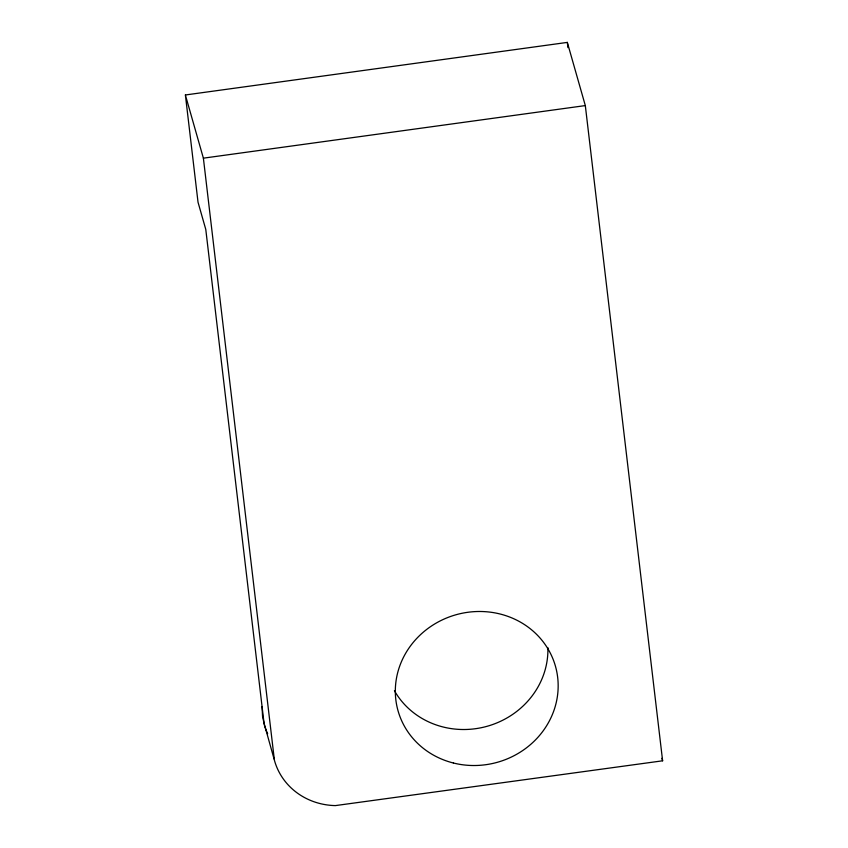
<?xml version="1.0" encoding="UTF-8"?>
<svg xmlns="http://www.w3.org/2000/svg" width="848" height="848" viewBox="0 0 848 848"><rect width="100%" height="100%" fill="white"/><g stroke="black" fill="none" stroke-linecap="round" stroke-linejoin="round"><path stroke-width="1.27" d="M185.383 94.976L567.323 42.4L585.321 105.587L662.617 760.804L335.373 805.6A67.172 62.922 -15.9 0 1 274.858 761.801L264.025 723.132L205.778 229.416L198.029 202.227L185.383 94.976L203.382 158.163L274.275 759.13M203.382 158.163L585.321 105.587M661.917 758.324L662.617 760.804M567.323 42.4L567.937 47.636M262.064 706.564L262.541 716.295L264.597 725.793A67.172 62.922 -15.9 0 0 267.661 733.732M547.882 647.639A81.8 76.617 -15.9 0 1 487.144 726.28A81.8 76.617 -15.9 0 1 394.426 690.685M453.404 763.009A81.8 76.617 -15.9 0 0 555.97 668.16A81.8 76.617 -15.9 0 0 420.862 634.346A81.8 76.617 -15.9 0 0 453.404 763.009"/></g></svg>
